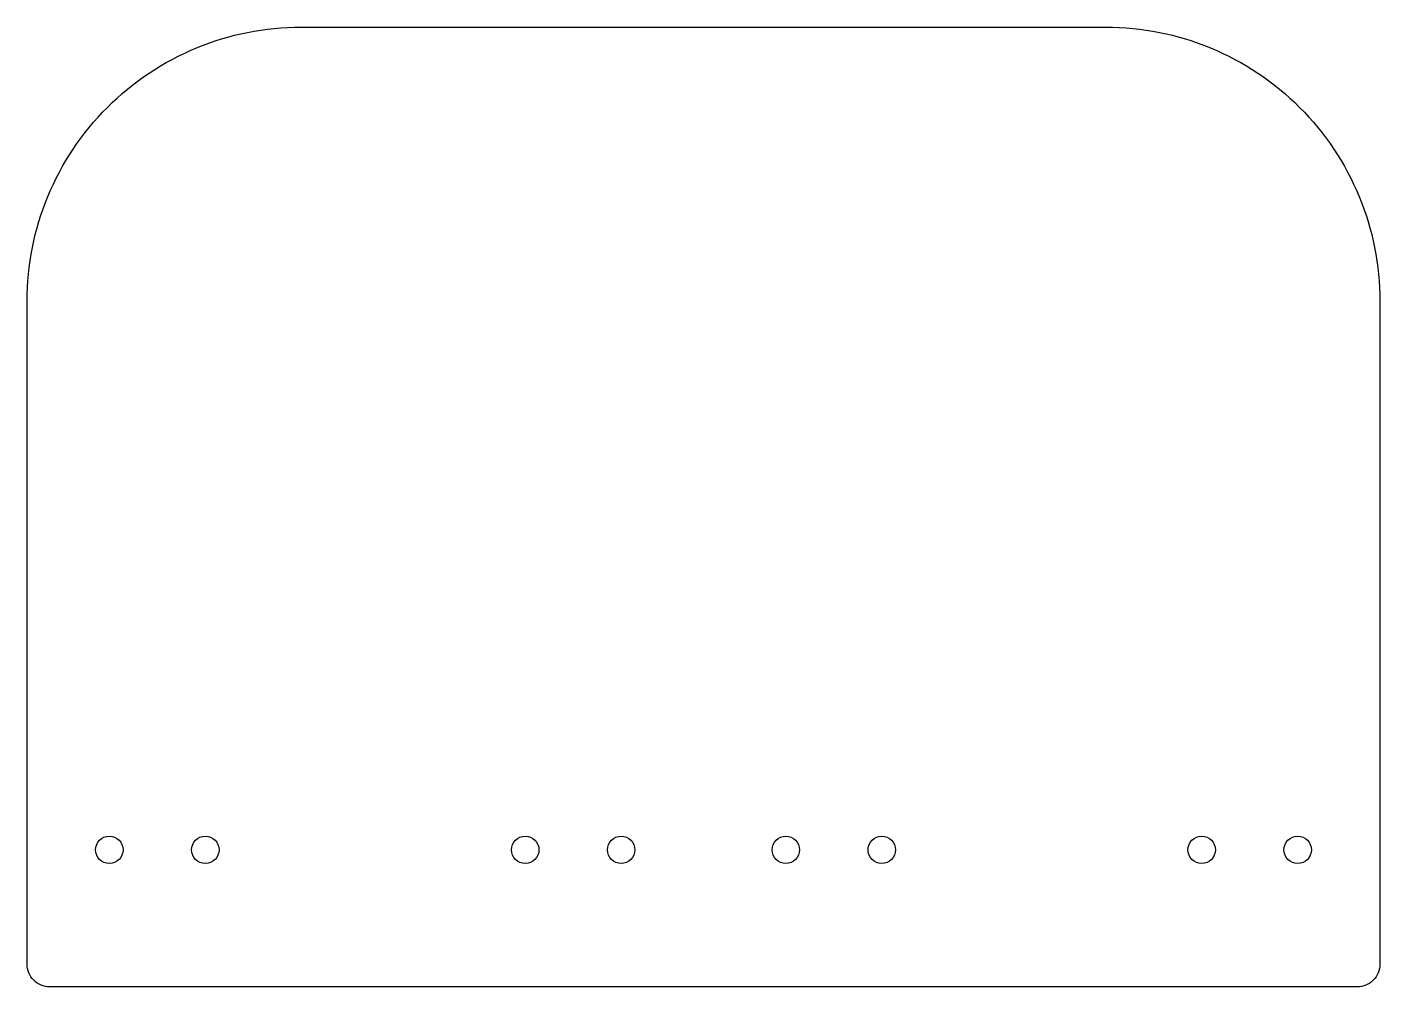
# Model space of a CAD drawing. Header units: millimetres. Extents: x -148 to 148, y 0 to 210.
import ezdxf

# ---------------------------------------------------------------- set-up
doc = ezdxf.new("R2010")
doc.units = ezdxf.units.MM
doc.layers.get('0').update_dxf_attribs({"linetype": 'CONTINUOUS'})

msp = doc.modelspace()

# ---------------------------------------------------------------- linework, layer by layer
msp.add_lwpolyline([(-148, 150, -0.414214), (-88, 210), (88, 210, -0.414214), (148, 150), (148, 5, -0.414214), (143, 0), (-143, 0, -0.414214), (-148, 5)], format="xyb", close=True)
for centre in [(-130, 30), (-109, 30), (-39, 30), (-18, 30), (18, 30), (39, 30), (109, 30), (130, 30)]:
    msp.add_circle(centre, 3)

doc.saveas('drawing.dxf')
